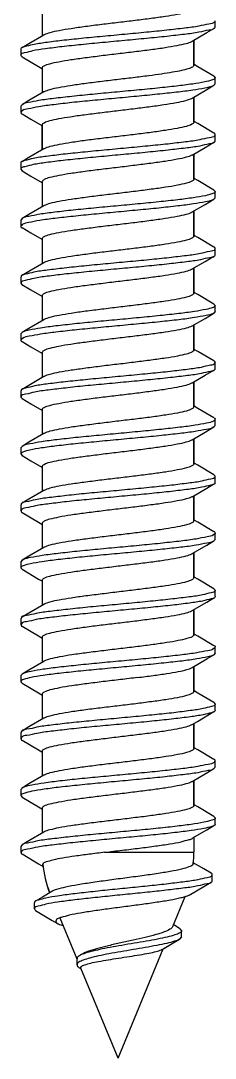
# Model space of a CAD drawing. Header units: millimetres. Extents: x -1995 to -555, y 489 to 1011.
# Drawn here: x -1940.11 to -1934.98, y 550.83 to 578.16 of the extents above; entities that cross this region are included whole.
import ezdxf

# ---------------------------------------------------------------- set-up
doc = ezdxf.new("R2010")
doc.units = ezdxf.units.MM

msp = doc.modelspace()

# ---------------------------------------------------------------- linework, layer by layer
at = {"color": 7, "linetype": 'Continuous'}
for p, q in [((-1939.542, 578.423), (-1939.542, 577.762)), ((-1934.977, 577.999), (-1934.977, 578.161)), ((-1935.542, 577.648), (-1935.542, 576.987)), ((-1935.542, 576.987), (-1935.542, 577.648)), ((-1940.107, 577.411), (-1940.107, 577.249)), ((-1940.107, 577.249), (-1940.074, 577.211)), ((-1939.542, 576.923), (-1939.542, 576.262)), ((-1935.01, 576.699), (-1934.977, 576.661)), ((-1934.977, 576.499), (-1935.01, 576.461)), ((-1934.977, 576.499), (-1934.977, 576.661)), ((-1940.074, 575.949), (-1940.107, 575.911)), ((-1940.107, 575.911), (-1940.107, 575.749)), ((-1935.542, 576.148), (-1935.542, 575.487)), ((-1935.542, 575.487), (-1935.542, 576.148)), ((-1940.074, 575.711), (-1939.838, 575.572)), ((-1939.838, 575.572), (-1939.553, 575.404)), ((-1939.542, 575.423), (-1939.542, 574.762)), ((-1939.542, 574.762), (-1939.542, 575.423)), ((-1934.977, 574.999), (-1934.977, 575.161)), ((-1935.542, 574.648), (-1935.542, 573.987)), ((-1935.542, 573.987), (-1935.542, 574.648)), ((-1940.107, 574.411), (-1940.107, 574.249)), ((-1940.107, 574.249), (-1940.074, 574.211)), ((-1940.074, 574.211), (-1939.838, 574.072)), ((-1939.838, 574.072), (-1939.553, 573.904)), ((-1939.542, 573.923), (-1939.542, 573.262)), ((-1935.01, 573.699), (-1934.977, 573.661)), ((-1934.977, 573.499), (-1935.01, 573.461)), ((-1934.977, 573.499), (-1934.977, 573.661)), ((-1940.074, 572.949), (-1940.107, 572.911)), ((-1940.107, 572.911), (-1940.107, 572.749)), ((-1935.542, 573.148), (-1935.542, 572.487)), ((-1935.542, 572.487), (-1935.542, 573.148)), ((-1940.074, 572.711), (-1939.838, 572.572)), ((-1939.838, 572.572), (-1939.553, 572.404)), ((-1939.542, 572.423), (-1939.542, 571.762)), ((-1934.977, 571.999), (-1934.977, 572.161)), ((-1935.542, 571.648), (-1935.542, 570.987)), ((-1935.542, 570.987), (-1935.542, 571.648)), ((-1940.107, 571.411), (-1940.107, 571.249)), ((-1940.107, 571.249), (-1940.076, 571.211)), ((-1940.076, 571.211), (-1939.838, 571.072)), ((-1939.838, 571.072), (-1939.553, 570.904)), ((-1939.542, 570.923), (-1939.542, 570.262)), ((-1935.01, 570.699), (-1934.977, 570.661)), ((-1934.977, 570.499), (-1935.01, 570.461)), ((-1934.977, 570.499), (-1934.977, 570.661)), ((-1935.542, 570.148), (-1935.542, 569.487)), ((-1935.542, 569.487), (-1935.542, 570.148)), ((-1940.074, 569.949), (-1940.107, 569.911)), ((-1940.107, 569.911), (-1940.107, 569.749)), ((-1940.074, 569.711), (-1939.838, 569.572)), ((-1939.838, 569.572), (-1939.553, 569.404)), ((-1939.542, 569.423), (-1939.542, 568.762)), ((-1935.01, 569.199), (-1934.977, 569.161)), ((-1934.977, 568.999), (-1934.977, 569.161)), ((-1935.542, 568.648), (-1935.542, 567.987)), ((-1935.542, 567.987), (-1935.542, 568.648)), ((-1940.107, 568.411), (-1940.107, 568.249)), ((-1940.107, 568.249), (-1940.074, 568.211)), ((-1940.074, 568.211), (-1939.838, 568.072)), ((-1939.838, 568.072), (-1939.553, 567.904)), ((-1939.542, 567.923), (-1939.542, 567.262)), ((-1934.977, 567.499), (-1935.01, 567.461)), ((-1934.977, 567.499), (-1934.977, 567.661)), ((-1935.542, 567.148), (-1935.542, 566.487)), ((-1935.542, 566.487), (-1935.542, 567.148)), ((-1940.074, 566.949), (-1940.107, 566.911)), ((-1940.107, 566.911), (-1940.107, 566.749)), ((-1940.107, 566.749), (-1940.074, 566.711)), ((-1940.074, 566.711), (-1939.838, 566.572)), ((-1939.838, 566.572), (-1939.553, 566.404)), ((-1939.542, 566.423), (-1939.542, 565.762)), ((-1935.01, 566.199), (-1934.977, 566.161)), ((-1934.977, 565.999), (-1934.977, 566.161)), ((-1935.542, 565.648), (-1935.542, 564.987)), ((-1935.542, 564.987), (-1935.542, 565.648)), ((-1940.107, 565.411), (-1940.107, 565.249)), ((-1939.542, 564.923), (-1939.542, 564.262)), ((-1934.977, 564.499), (-1935.01, 564.461)), ((-1934.977, 564.499), (-1934.977, 564.661)), ((-1935.542, 564.148), (-1935.542, 563.487)), ((-1935.542, 563.487), (-1935.542, 564.148)), ((-1940.074, 563.949), (-1940.107, 563.911)), ((-1940.107, 563.911), (-1940.107, 563.749)), ((-1940.107, 563.749), (-1940.074, 563.711)), ((-1939.542, 563.423), (-1939.542, 562.762)), ((-1935.01, 563.199), (-1934.977, 563.161)), ((-1934.977, 562.999), (-1934.977, 563.161)), ((-1935.542, 562.648), (-1935.542, 561.987)), ((-1935.542, 561.987), (-1935.542, 562.648)), ((-1940.107, 562.411), (-1940.107, 562.249)), ((-1939.542, 561.923), (-1939.542, 561.262)), ((-1934.977, 561.499), (-1935.01, 561.461)), ((-1934.977, 561.499), (-1934.977, 561.661)), ((-1935.542, 561.148), (-1935.542, 560.487)), ((-1935.542, 560.487), (-1935.542, 561.148)), ((-1940.074, 560.949), (-1940.107, 560.911)), ((-1940.107, 560.911), (-1940.107, 560.749)), ((-1940.107, 560.749), (-1940.074, 560.711)), ((-1939.542, 560.423), (-1939.542, 559.762)), ((-1935.01, 560.199), (-1934.977, 560.161)), ((-1934.977, 559.999), (-1934.977, 560.161)), ((-1935.446, 559.705), (-1935.01, 559.961)), ((-1935.583, 559.624), (-1935.446, 559.705)), ((-1935.542, 559.648), (-1935.542, 558.987)), ((-1935.542, 558.987), (-1935.542, 559.648)), ((-1940.107, 559.411), (-1940.107, 559.249)), ((-1939.542, 558.923), (-1939.542, 558.262)), ((-1934.977, 558.499), (-1935.01, 558.461)), ((-1934.977, 558.499), (-1934.977, 558.661)), ((-1935.542, 558.148), (-1935.542, 557.487)), ((-1935.542, 557.487), (-1935.542, 558.148)), ((-1940.074, 557.949), (-1940.107, 557.911)), ((-1940.107, 557.911), (-1940.107, 557.749)), ((-1940.107, 557.749), (-1940.074, 557.711)), ((-1939.542, 557.423), (-1939.542, 556.762)), ((-1935.01, 557.199), (-1934.977, 557.161)), ((-1934.977, 556.999), (-1934.977, 557.161)), ((-1935.542, 556.648), (-1935.542, 556.255)), ((-1940.074, 556.449), (-1940.107, 556.411)), ((-1940.107, 556.411), (-1940.107, 556.249)), ((-1940.074, 556.211), (-1939.639, 555.955)), ((-1937.895, 556.255), (-1935.542, 556.255)), ((-1939.639, 555.955), (-1939.519, 555.885)), ((-1935.28, 555.819), (-1935.556, 555.982)), ((-1935.087, 555.705), (-1935.28, 555.819)), ((-1935.054, 555.504), (-1935.054, 555.666)), ((-1939.752, 554.925), (-1939.752, 554.762)), ((-1935.78, 555.085), (-1936.107, 554.295)), ((-1939.714, 554.718), (-1939.276, 554.463)), ((-1939.276, 554.463), (-1939.137, 554.382)), ((-1939.073, 554.525), (-1938.628, 553.451)), ((-1936.003, 554.299), (-1936.084, 554.35)), ((-1935.908, 554.241), (-1936.003, 554.299)), ((-1935.865, 554.026), (-1935.916, 553.967)), ((-1935.908, 554.241), (-1935.865, 554.188)), ((-1935.865, 554.026), (-1935.865, 554.188)), ((-1937.542, 550.83), (-1936.347, 553.715)), ((-1938.624, 553.452), (-1938.624, 553.29)), ((-1937.542, 550.83), (-1938.524, 553.2)), ((-1938.544, 553.198), (-1938.516, 553.182))]:
    msp.add_line(p, q, dxfattribs=at)
for points in [[(-1935.583, 577.624), (-1935.201, 577.848), (-1935.01, 577.961)], [(-1939.501, 577.786), (-1939.89, 577.557), (-1940.074, 577.449)], [(-1940.074, 577.211), (-1939.639, 576.955), (-1939.553, 576.904)], [(-1935.01, 576.699), (-1935.439, 576.951), (-1935.531, 577.005)], [(-1935.583, 576.124), (-1935.201, 576.348), (-1935.01, 576.461)], [(-1939.501, 576.286), (-1939.89, 576.057), (-1940.074, 575.949)], [(-1935.01, 575.199), (-1935.439, 575.451), (-1935.531, 575.505)], [(-1935.583, 574.624), (-1935.246, 574.822), (-1935.01, 574.961)], [(-1939.501, 574.786), (-1939.89, 574.557), (-1940.074, 574.449)], [(-1935.01, 573.699), (-1935.439, 573.951), (-1935.531, 574.005)], [(-1935.583, 573.124), (-1935.246, 573.322), (-1935.01, 573.461)], [(-1939.501, 573.286), (-1939.89, 573.057), (-1940.074, 572.949)], [(-1935.01, 572.199), (-1935.439, 572.451), (-1935.531, 572.505)], [(-1939.501, 571.786), (-1939.89, 571.557), (-1940.074, 571.449)], [(-1935.583, 571.624), (-1935.246, 571.822), (-1935.01, 571.961)], [(-1935.01, 570.699), (-1935.439, 570.951), (-1935.531, 571.005)], [(-1935.583, 570.124), (-1935.246, 570.322), (-1935.01, 570.461)], [(-1939.501, 570.286), (-1939.89, 570.057), (-1940.074, 569.949)], [(-1935.01, 569.199), (-1935.439, 569.451), (-1935.531, 569.505)], [(-1939.501, 568.786), (-1939.89, 568.557), (-1940.074, 568.449)], [(-1935.583, 568.624), (-1935.246, 568.822), (-1935.01, 568.961)], [(-1935.01, 567.699), (-1935.439, 567.951), (-1935.531, 568.005)], [(-1935.583, 567.124), (-1935.246, 567.322), (-1935.01, 567.461)], [(-1939.501, 567.286), (-1939.89, 567.057), (-1940.074, 566.949)], [(-1935.01, 566.199), (-1935.439, 566.451), (-1935.531, 566.505)], [(-1939.501, 565.786), (-1939.89, 565.557), (-1940.074, 565.449)], [(-1935.583, 565.624), (-1935.201, 565.848), (-1935.01, 565.961)], [(-1940.074, 565.211), (-1939.639, 564.955), (-1939.553, 564.904)], [(-1935.01, 564.699), (-1935.439, 564.951), (-1935.531, 565.005)], [(-1935.583, 564.124), (-1935.201, 564.348), (-1935.01, 564.461)], [(-1939.501, 564.286), (-1939.89, 564.057), (-1940.074, 563.949)], [(-1940.074, 563.711), (-1939.639, 563.455), (-1939.553, 563.404)], [(-1935.01, 563.199), (-1935.439, 563.451), (-1935.531, 563.505)], [(-1939.501, 562.786), (-1939.89, 562.557), (-1940.074, 562.449)], [(-1935.583, 562.624), (-1935.201, 562.848), (-1935.01, 562.961)], [(-1940.074, 562.211), (-1939.639, 561.955), (-1939.553, 561.904)], [(-1935.01, 561.699), (-1935.439, 561.951), (-1935.531, 562.005)], [(-1935.583, 561.124), (-1935.201, 561.348), (-1935.01, 561.461)], [(-1939.501, 561.286), (-1939.89, 561.057), (-1940.074, 560.949)], [(-1940.074, 560.711), (-1939.639, 560.455), (-1939.553, 560.404)], [(-1935.01, 560.199), (-1935.439, 560.451), (-1935.531, 560.505)], [(-1939.501, 559.786), (-1939.89, 559.557), (-1940.074, 559.449)], [(-1940.074, 559.211), (-1939.639, 558.955), (-1939.553, 558.904)], [(-1935.01, 558.699), (-1935.439, 558.951), (-1935.531, 559.005)], [(-1935.583, 558.124), (-1935.201, 558.348), (-1935.01, 558.461)], [(-1939.501, 558.286), (-1939.89, 558.057), (-1940.074, 557.949)], [(-1940.074, 557.711), (-1939.639, 557.455), (-1939.553, 557.404)], [(-1935.01, 557.199), (-1935.439, 557.451), (-1935.531, 557.505)], [(-1939.501, 556.786), (-1939.89, 556.557), (-1940.074, 556.449)], [(-1935.583, 556.624), (-1935.201, 556.848), (-1935.01, 556.961)], [(-1935.662, 555.129), (-1935.279, 555.353), (-1935.087, 555.465)], [(-1939.286, 555.225), (-1939.531, 555.077), (-1939.716, 554.967)], [(-1936.374, 553.699), (-1936.113, 553.852), (-1935.916, 553.967)]]:
    msp.add_lwpolyline(points, dxfattribs=at)
for centre, radius, start, end in [((-1939.92, 569.757), 0.245, 124.9063, 128.7665), ((-1938.542, 556.255), 3, 354.1962, 0), ((-1936.542, 556.255), 3, 185.7011, 200.8129), ((-1936.542, 556.255), 3, 185.7867, 200.8186)]:
    msp.add_arc(centre, radius, start, end, dxfattribs=at)
for points, start_tangent, end_tangent in [([(-1935.542, 578.487), (-1935.591, 578.434), (-1935.739, 578.38), (-1935.979, 578.327), (-1936.292, 578.274), (-1936.668, 578.22), (-1937.086, 578.167), (-1937.526, 578.114), (-1937.971, 578.061), (-1938.399, 578.007), (-1938.778, 577.953), (-1939.093, 577.9), (-1939.338, 577.846), (-1939.491, 577.791), (-1939.501, 577.786)], (0, -1), (-0.870671, -0.491867)), ([(-1934.988, 578.163), (-1934.999, 578.13), (-1935.142, 578.075), (-1935.408, 578.021), (-1935.786, 577.966), (-1936.254, 577.912), (-1936.789, 577.857), (-1937.364, 577.803), (-1937.947, 577.748), (-1938.51, 577.694), (-1939.022, 577.639), (-1939.458, 577.585), (-1939.794, 577.53), (-1940.013, 577.476), (-1940.076, 577.453)], (-0.127214, -0.991875), (-0.890414, -0.455151)), ([(-1935.006, 577.958), (-1935.142, 577.913), (-1935.408, 577.858), (-1935.786, 577.804), (-1936.254, 577.749), (-1936.789, 577.695), (-1937.364, 577.64), (-1937.947, 577.586), (-1938.51, 577.531), (-1939.022, 577.477), (-1939.458, 577.422), (-1939.794, 577.368), (-1940.013, 577.313), (-1940.105, 577.259), (-1940.103, 577.25)], (-0.628124, -0.778113), (0.329877, -0.944024)), ([(-1934.988, 578), (-1934.999, 577.967), (-1935.006, 577.958)], (-0.127214, -0.991875), (-0.628124, -0.778113)), ([(-1939.542, 576.923), (-1939.492, 576.976), (-1939.344, 577.03), (-1939.106, 577.083), (-1938.789, 577.137), (-1938.41, 577.19), (-1937.987, 577.244), (-1937.542, 577.298), (-1937.097, 577.351), (-1936.674, 577.405), (-1936.295, 577.458), (-1935.978, 577.512), (-1935.74, 577.565), (-1935.592, 577.619), (-1935.583, 577.624)], (0, 1), (0.870055, 0.492955)), ([(-1940.076, 577.453), (-1940.105, 577.421), (-1940.103, 577.413)], (-0.890414, -0.455151), (0.329877, -0.944024)), ([(-1935.542, 576.987), (-1935.578, 576.942), (-1935.687, 576.896), (-1935.866, 576.85), (-1936.104, 576.804), (-1936.395, 576.758), (-1936.728, 576.712)], (0, -1), (-0.99157, -0.129574)), ([(-1936.728, 576.712), (-1937.145, 576.66), (-1937.58, 576.608), (-1938.017, 576.555), (-1938.433, 576.502), (-1938.8, 576.45), (-1939.107, 576.398), (-1939.344, 576.344), (-1939.493, 576.29), (-1939.501, 576.286)], (-0.99157, -0.129574), (-0.869062, -0.494704)), ([(-1934.977, 576.661), (-1934.977, 576.659), (-1935.05, 576.604), (-1935.252, 576.55), (-1935.572, 576.495), (-1935.995, 576.441), (-1936.498, 576.386)], (0.148634, -0.988892), (-0.994849, -0.101367)), ([(-1935.01, 576.461), (-1935.05, 576.442), (-1935.252, 576.387), (-1935.572, 576.333), (-1935.995, 576.278), (-1936.498, 576.224)], (-0.868693, -0.495351), (-0.994849, -0.101367)), ([(-1936.498, 576.224), (-1937.055, 576.169), (-1937.638, 576.115), (-1938.215, 576.06), (-1938.758, 576.006), (-1939.237, 575.951), (-1939.629, 575.897), (-1939.912, 575.842), (-1940.073, 575.788), (-1940.1, 575.746)], (-0.994849, -0.101367), (-0.296944, -0.954895)), ([(-1936.498, 576.386), (-1937.055, 576.332), (-1937.638, 576.277), (-1938.215, 576.223), (-1938.758, 576.168), (-1939.237, 576.114), (-1939.629, 576.059), (-1939.912, 576.005), (-1940.073, 575.95), (-1940.074, 575.949)], (-0.994849, -0.101367), (-0.693285, -0.720664)), ([(-1939.542, 575.423), (-1939.493, 575.476), (-1939.344, 575.53), (-1939.107, 575.583), (-1938.8, 575.635), (-1938.433, 575.687), (-1938.017, 575.74), (-1937.58, 575.793), (-1937.145, 575.845), (-1936.728, 575.898)], (0, 1), (0.99157, 0.129574)), ([(-1936.728, 575.898), (-1936.333, 575.953), (-1936.001, 576.008), (-1935.751, 576.063), (-1935.595, 576.118), (-1935.583, 576.124)], (0.99157, 0.129574), (0.87248, 0.48865)), ([(-1940.1, 575.746), (-1940.102, 575.733), (-1940.078, 575.704)], (-0.296944, -0.954895), (0.877917, -0.478813)), ([(-1935.542, 575.487), (-1935.591, 575.434), (-1935.739, 575.38), (-1935.979, 575.327), (-1936.292, 575.274), (-1936.668, 575.22), (-1937.086, 575.167), (-1937.527, 575.114), (-1937.971, 575.061), (-1938.399, 575.007), (-1938.778, 574.953), (-1939.093, 574.9), (-1939.338, 574.846), (-1939.491, 574.791), (-1939.501, 574.786)], (0, -1), (-0.87067, -0.491867)), ([(-1934.989, 575.162), (-1934.995, 575.133), (-1935.129, 575.079), (-1935.388, 575.024), (-1935.759, 574.97), (-1936.222, 574.915), (-1936.754, 574.861), (-1937.327, 574.806), (-1937.911, 574.752), (-1938.476, 574.697), (-1938.992, 574.643), (-1939.433, 574.588), (-1939.776, 574.534), (-1940.003, 574.479), (-1940.077, 574.455)], (-0.025346, -0.999679), (-0.885482, -0.464674)), ([(-1935.003, 575.205), (-1934.993, 575.188), (-1934.989, 575.162)], (0.674841, -0.737964), (-0.025346, -0.999679)), ([(-1935.004, 574.956), (-1935.129, 574.916), (-1935.388, 574.862), (-1935.759, 574.807), (-1936.222, 574.753), (-1936.754, 574.698), (-1937.327, 574.644), (-1937.911, 574.589), (-1938.476, 574.535), (-1938.992, 574.48), (-1939.433, 574.426), (-1939.776, 574.371), (-1940.003, 574.317), (-1940.103, 574.262), (-1940.101, 574.251)], (-0.647859, -0.76176), (0.316173, -0.948702)), ([(-1934.989, 574.999), (-1934.995, 574.971), (-1935.004, 574.956)], (-0.025346, -0.999679), (-0.647859, -0.76176)), ([(-1935.583, 574.624), (-1935.592, 574.619), (-1935.74, 574.565), (-1935.978, 574.512), (-1936.295, 574.458), (-1936.674, 574.405), (-1937.097, 574.351), (-1937.542, 574.298), (-1937.987, 574.244), (-1938.41, 574.19), (-1938.789, 574.137), (-1939.106, 574.083), (-1939.344, 574.03), (-1939.492, 573.976), (-1939.542, 573.923)], (-0.87005, -0.492964), (0, -1)), ([(-1940.077, 574.455), (-1940.103, 574.425), (-1940.101, 574.413)], (-0.885482, -0.464674), (0.316173, -0.948702)), ([(-1935.542, 573.987), (-1935.591, 573.934), (-1935.738, 573.881), (-1935.977, 573.827), (-1936.289, 573.774), (-1936.666, 573.721), (-1937.083, 573.668), (-1937.523, 573.615), (-1937.968, 573.561), (-1938.397, 573.507), (-1938.778, 573.453), (-1939.094, 573.4), (-1939.338, 573.346), (-1939.491, 573.291), (-1939.501, 573.286)], (0, -1), (-0.870657, -0.49189)), ([(-1935.011, 573.462), (-1935.041, 573.445), (-1935.235, 573.391), (-1935.549, 573.336), (-1935.966, 573.282), (-1936.465, 573.227), (-1937.019, 573.173), (-1937.601, 573.118), (-1938.18, 573.064), (-1938.725, 573.009), (-1939.209, 572.955), (-1939.607, 572.9), (-1939.898, 572.846), (-1940.066, 572.791), (-1940.102, 572.747)], (-0.848163, -0.529736), (-0.328152, -0.944625)), ([(-1934.977, 573.661), (-1935.041, 573.608), (-1935.235, 573.553), (-1935.549, 573.499), (-1935.966, 573.444), (-1936.465, 573.39), (-1937.019, 573.335), (-1937.601, 573.281), (-1938.18, 573.226), (-1938.725, 573.172), (-1939.209, 573.117), (-1939.607, 573.063), (-1939.898, 573.008), (-1940.066, 572.954), (-1940.073, 572.948)], (-0.0555, -0.998459), (-0.737581, -0.675259)), ([(-1939.542, 572.423), (-1939.492, 572.476), (-1939.344, 572.53), (-1939.106, 572.583), (-1938.789, 572.637), (-1938.41, 572.69), (-1937.987, 572.744), (-1937.542, 572.798), (-1937.097, 572.851), (-1936.674, 572.905), (-1936.295, 572.958), (-1935.978, 573.012), (-1935.74, 573.065), (-1935.592, 573.119), (-1935.583, 573.124)], (0, 1), (0.87005, 0.492964)), ([(-1940.102, 572.747), (-1940.104, 572.737), (-1940.077, 572.706)], (-0.328152, -0.944625), (0.889569, -0.4568)), ([(-1935.542, 572.487), (-1935.591, 572.434), (-1935.737, 572.381), (-1935.974, 572.328), (-1936.286, 572.274), (-1936.663, 572.221), (-1937.08, 572.168), (-1937.519, 572.115), (-1937.964, 572.062), (-1938.395, 572.007), (-1938.778, 571.953), (-1939.094, 571.9), (-1939.338, 571.846), (-1939.491, 571.791), (-1939.501, 571.786)], (0, -1), (-0.870612, -0.49197)), ([(-1934.989, 572.16), (-1934.991, 572.137), (-1935.117, 572.082), (-1935.368, 572.028), (-1935.733, 571.973), (-1936.191, 571.919), (-1936.719, 571.864), (-1937.29, 571.81), (-1937.875, 571.755), (-1938.441, 571.701), (-1938.961, 571.646), (-1939.408, 571.592), (-1939.758, 571.537), (-1939.993, 571.483), (-1940.08, 571.458)], (0.079193, -0.996859), (-0.845302, -0.534288)), ([(-1935.005, 572.203), (-1934.997, 572.191), (-1934.989, 572.16)], (0.631844, -0.775095), (0.079193, -0.996859)), ([(-1935.003, 571.954), (-1935.117, 571.92), (-1935.368, 571.865), (-1935.733, 571.811), (-1936.191, 571.756), (-1936.719, 571.702), (-1937.29, 571.647), (-1937.875, 571.593), (-1938.441, 571.538), (-1938.961, 571.484), (-1939.408, 571.429), (-1939.758, 571.375), (-1939.993, 571.32), (-1940.1, 571.266), (-1940.1, 571.25)], (-0.715123, -0.698998), (0.181717, -0.983351)), ([(-1934.989, 571.998), (-1934.991, 571.974), (-1935.003, 571.954)], (0.079193, -0.996859), (-0.715123, -0.698998)), ([(-1939.542, 570.923), (-1939.492, 570.976), (-1939.344, 571.03), (-1939.106, 571.083), (-1938.789, 571.137), (-1938.41, 571.19), (-1937.987, 571.244), (-1937.542, 571.298), (-1937.097, 571.351), (-1936.674, 571.405), (-1936.295, 571.458), (-1935.978, 571.512), (-1935.74, 571.565), (-1935.592, 571.619), (-1935.583, 571.624)], (0, 1), (0.87005, 0.492964)), ([(-1940.08, 571.458), (-1940.1, 571.428), (-1940.1, 571.413)], (-0.845302, -0.534288), (0.181717, -0.983351)), ([(-1935.542, 570.987), (-1935.591, 570.934), (-1935.738, 570.881), (-1935.977, 570.827), (-1936.29, 570.774), (-1936.666, 570.721), (-1937.083, 570.668), (-1937.523, 570.615), (-1937.968, 570.561), (-1938.397, 570.507), (-1938.778, 570.453), (-1939.094, 570.4), (-1939.338, 570.346), (-1939.491, 570.291), (-1939.501, 570.286)], (0, -1), (-0.870661, -0.491884)), ([(-1935.033, 570.449), (-1935.22, 570.394), (-1935.526, 570.34), (-1935.937, 570.285), (-1936.432, 570.231), (-1936.984, 570.176), (-1937.564, 570.122), (-1938.144, 570.067), (-1938.693, 570.013), (-1939.181, 569.958), (-1939.585, 569.904), (-1939.883, 569.849), (-1940.06, 569.795), (-1940.104, 569.748)], (-0.867739, -0.49702), (-0.31959, -0.947556)), ([(-1934.978, 570.661), (-1935.033, 570.611), (-1935.22, 570.557), (-1935.526, 570.502), (-1935.937, 570.448), (-1936.432, 570.393), (-1936.984, 570.339), (-1937.564, 570.284), (-1938.144, 570.23), (-1938.693, 570.175), (-1939.181, 570.121), (-1939.585, 570.066), (-1939.883, 570.012), (-1940.06, 569.957)], (-0.226583, -0.973992), (-0.81953, -0.573036)), ([(-1935.011, 570.463), (-1935.033, 570.449)], (-0.821099, -0.570786), (-0.867739, -0.49702)), ([(-1935.583, 570.124), (-1935.592, 570.119), (-1935.74, 570.065), (-1935.978, 570.012), (-1936.295, 569.958), (-1936.674, 569.905), (-1937.097, 569.851), (-1937.542, 569.798), (-1937.987, 569.744), (-1938.41, 569.69), (-1938.789, 569.637), (-1939.106, 569.583), (-1939.344, 569.53), (-1939.492, 569.476), (-1939.542, 569.423)], (-0.87005, -0.492964), (0, -1)), ([(-1940.104, 569.748), (-1940.105, 569.74), (-1940.076, 569.708)], (-0.31959, -0.947556), (0.888827, -0.458244)), ([(-1935.542, 569.487), (-1935.591, 569.434), (-1935.737, 569.381), (-1935.974, 569.327), (-1936.287, 569.274), (-1936.663, 569.221), (-1937.08, 569.168), (-1937.52, 569.115), (-1937.965, 569.062), (-1938.395, 569.007), (-1938.778, 568.953), (-1939.094, 568.9), (-1939.338, 568.846), (-1939.491, 568.791), (-1939.501, 568.786)], (0, -1), (-0.87062, -0.491956)), ([(-1934.987, 569.159), (-1934.987, 569.14), (-1935.105, 569.085), (-1935.349, 569.031), (-1935.707, 568.977), (-1936.16, 568.922), (-1936.685, 568.868), (-1937.254, 568.813), (-1937.838, 568.759), (-1938.407, 568.704), (-1938.931, 568.65), (-1939.383, 568.595), (-1939.739, 568.541), (-1939.982, 568.486), (-1940.08, 568.457)], (0.175476, -0.984484), (-0.815264, -0.579089)), ([(-1935.004, 568.953), (-1935.105, 568.923), (-1935.349, 568.869), (-1935.707, 568.814), (-1936.16, 568.76), (-1936.685, 568.705), (-1937.254, 568.651), (-1937.838, 568.596), (-1938.407, 568.542), (-1938.931, 568.487), (-1939.383, 568.433), (-1939.739, 568.378), (-1939.982, 568.324), (-1940.098, 568.269), (-1940.097, 568.251)], (-0.799576, -0.600564), (0.194771, -0.980849)), ([(-1934.987, 568.997), (-1934.987, 568.977), (-1935.004, 568.953)], (0.175476, -0.984484), (-0.799576, -0.600564)), ([(-1939.542, 567.923), (-1939.492, 567.976), (-1939.344, 568.03), (-1939.106, 568.083), (-1938.789, 568.137), (-1938.41, 568.19), (-1937.987, 568.244), (-1937.542, 568.298), (-1937.097, 568.351), (-1936.674, 568.405), (-1936.295, 568.458), (-1935.978, 568.512), (-1935.74, 568.565), (-1935.592, 568.619), (-1935.583, 568.624)], (0, 1), (0.87005, 0.492964)), ([(-1940.08, 568.457), (-1940.098, 568.432), (-1940.097, 568.413)], (-0.815264, -0.579089), (0.194771, -0.980849)), ([(-1935.542, 567.987), (-1935.591, 567.935), (-1935.736, 567.881), (-1935.972, 567.828), (-1936.283, 567.775), (-1936.66, 567.721), (-1937.077, 567.668), (-1937.516, 567.616), (-1937.961, 567.562), (-1938.393, 567.507), (-1938.778, 567.453), (-1939.095, 567.4), (-1939.339, 567.346), (-1939.491, 567.291), (-1939.501, 567.286)], (0, -1), (-0.870545, -0.492089)), ([(-1935.009, 567.702), (-1934.978, 567.669), (-1934.98, 567.662)], (0.887443, -0.460917), (-0.310627, -0.950532)), ([(-1935.026, 567.452), (-1935.204, 567.397), (-1935.504, 567.343), (-1935.909, 567.288), (-1936.399, 567.234), (-1936.948, 567.18), (-1937.528, 567.125), (-1938.108, 567.071), (-1938.66, 567.016), (-1939.153, 566.962), (-1939.563, 566.907), (-1939.868, 566.853), (-1940.052, 566.798), (-1940.106, 566.748)], (-0.829399, -0.558657), (-0.252332, -0.967641)), ([(-1934.98, 567.662), (-1935.026, 567.614), (-1935.204, 567.56), (-1935.504, 567.505), (-1935.909, 567.451), (-1936.399, 567.397), (-1936.948, 567.342), (-1937.528, 567.288), (-1938.108, 567.233), (-1938.66, 567.179), (-1939.153, 567.124), (-1939.563, 567.07), (-1939.868, 567.015), (-1940.052, 566.961)], (-0.310627, -0.950532), (-0.860008, -0.510281)), ([(-1935.011, 567.463), (-1935.026, 567.452)], (-0.787303, -0.616566), (-0.829399, -0.558657)), ([(-1940.052, 566.961), (-1940.073, 566.947)], (-0.860008, -0.510281), (-0.814163, -0.580636)), ([(-1939.542, 566.423), (-1939.492, 566.476), (-1939.344, 566.53), (-1939.106, 566.583), (-1938.789, 566.637), (-1938.41, 566.69), (-1937.987, 566.744), (-1937.542, 566.798), (-1937.097, 566.851), (-1936.674, 566.905), (-1936.295, 566.958), (-1935.978, 567.012), (-1935.74, 567.065), (-1935.592, 567.119), (-1935.583, 567.124)], (0, 1), (0.87005, 0.492964)), ([(-1935.542, 566.487), (-1935.591, 566.434), (-1935.737, 566.381), (-1935.975, 566.327), (-1936.287, 566.274), (-1936.663, 566.221), (-1937.08, 566.168), (-1937.52, 566.115), (-1937.965, 566.062), (-1938.395, 566.007), (-1938.778, 565.953), (-1939.094, 565.9), (-1939.338, 565.846), (-1939.491, 565.791), (-1939.501, 565.786)], (0, -1), (-0.870628, -0.491943)), ([(-1934.986, 566.159), (-1934.984, 566.143), (-1935.094, 566.089), (-1935.33, 566.034), (-1935.682, 565.98), (-1936.129, 565.925), (-1936.65, 565.871), (-1937.218, 565.816), (-1937.802, 565.762), (-1938.372, 565.708), (-1938.9, 565.653), (-1939.357, 565.599), (-1939.72, 565.544), (-1939.97, 565.49), (-1940.081, 565.457)], (0.254184, -0.967156), (-0.734383, -0.678735)), ([(-1935.005, 565.953), (-1935.094, 565.926), (-1935.33, 565.872), (-1935.682, 565.817), (-1936.129, 565.763), (-1936.65, 565.708), (-1937.218, 565.654), (-1937.802, 565.599), (-1938.372, 565.545), (-1938.9, 565.491), (-1939.357, 565.436), (-1939.72, 565.382), (-1939.97, 565.327), (-1940.094, 565.273), (-1940.096, 565.25)], (-0.856257, -0.516551), (0.10167, -0.994818)), ([(-1934.986, 565.996), (-1934.984, 565.981), (-1935.005, 565.953)], (0.254184, -0.967156), (-0.856257, -0.516551)), ([(-1935.583, 565.624), (-1935.592, 565.619), (-1935.74, 565.565), (-1935.978, 565.512), (-1936.295, 565.458), (-1936.674, 565.405), (-1937.097, 565.351), (-1937.542, 565.298), (-1937.987, 565.244), (-1938.41, 565.19), (-1938.789, 565.137), (-1939.106, 565.083), (-1939.344, 565.03), (-1939.492, 564.976), (-1939.542, 564.923)], (-0.870055, -0.492955), (0, -1)), ([(-1940.081, 565.457), (-1940.094, 565.435), (-1940.096, 565.412)], (-0.734383, -0.678735), (0.10167, -0.994818)), ([(-1940.096, 565.25), (-1940.086, 565.218), (-1940.079, 565.207)], (0.10167, -0.994818), (0.628919, -0.777471)), ([(-1935.542, 564.987), (-1935.591, 564.935), (-1935.736, 564.881), (-1935.972, 564.828), (-1936.284, 564.775), (-1936.661, 564.721), (-1937.078, 564.668), (-1937.516, 564.615), (-1937.962, 564.562), (-1938.393, 564.507), (-1938.778, 564.453), (-1939.094, 564.4), (-1939.339, 564.346), (-1939.491, 564.291), (-1939.501, 564.286)], (0, -1), (-0.870557, -0.492067)), ([(-1935.007, 564.704), (-1934.98, 564.672), (-1934.982, 564.663)], (0.890264, -0.455446), (-0.330168, -0.943922)), ([(-1935.011, 564.462), (-1935.019, 564.455), (-1935.189, 564.401), (-1935.482, 564.346), (-1935.881, 564.292), (-1936.366, 564.237), (-1936.912, 564.183), (-1937.491, 564.128), (-1938.073, 564.074), (-1938.627, 564.019), (-1939.124, 563.965), (-1939.54, 563.911), (-1939.852, 563.856), (-1940.044, 563.802), (-1940.107, 563.749)], (-0.747182, -0.66462), (-0.100585, -0.994928)), ([(-1934.982, 564.663), (-1935.019, 564.618), (-1935.189, 564.563), (-1935.482, 564.509), (-1935.881, 564.454), (-1936.366, 564.4), (-1936.912, 564.345), (-1937.491, 564.291), (-1938.073, 564.236), (-1938.627, 564.182), (-1939.124, 564.127), (-1939.54, 564.073), (-1939.852, 564.019), (-1940.044, 563.964), (-1940.073, 563.948)], (-0.330168, -0.943922), (-0.842714, -0.538361)), ([(-1939.542, 563.423), (-1939.492, 563.476), (-1939.344, 563.53), (-1939.106, 563.583), (-1938.789, 563.637), (-1938.41, 563.69), (-1937.987, 563.744), (-1937.542, 563.798), (-1937.097, 563.851), (-1936.674, 563.905), (-1936.295, 563.958), (-1935.978, 564.012), (-1935.74, 564.065), (-1935.592, 564.119), (-1935.583, 564.124)], (0, 1), (0.870055, 0.492955)), ([(-1935.542, 563.487), (-1935.591, 563.435), (-1935.735, 563.382), (-1935.97, 563.328), (-1936.281, 563.275), (-1936.658, 563.222), (-1937.076, 563.169), (-1937.513, 563.116), (-1937.959, 563.062), (-1938.391, 563.008), (-1938.779, 562.953), (-1939.095, 562.9), (-1939.339, 562.846), (-1939.491, 562.791), (-1939.501, 562.786)], (0, -1), (-0.870453, -0.492251)), ([(-1934.984, 563.159), (-1934.982, 563.147), (-1935.083, 563.092), (-1935.312, 563.038), (-1935.657, 562.983), (-1936.099, 562.929), (-1936.616, 562.874), (-1937.181, 562.82), (-1937.765, 562.765), (-1938.337, 562.711), (-1938.869, 562.656), (-1939.331, 562.602), (-1939.7, 562.547), (-1939.958, 562.493), (-1940.08, 562.455)], (0.308203, -0.951321), (-0.658853, -0.752272)), ([(-1935.006, 562.954), (-1935.083, 562.93), (-1935.312, 562.875), (-1935.657, 562.821), (-1936.099, 562.766), (-1936.616, 562.712), (-1937.181, 562.657), (-1937.765, 562.603), (-1938.337, 562.548), (-1938.869, 562.494), (-1939.331, 562.439), (-1939.7, 562.385), (-1939.958, 562.33), (-1940.09, 562.276), (-1940.095, 562.249)], (-0.882502, -0.470309), (-0.001949, -0.999998)), ([(-1934.984, 562.997), (-1934.982, 562.984), (-1935.006, 562.954)], (0.308203, -0.951321), (-0.882502, -0.470309)), ([(-1939.542, 561.923), (-1939.492, 561.976), (-1939.344, 562.03), (-1939.106, 562.083), (-1938.789, 562.137), (-1938.41, 562.19), (-1937.987, 562.244), (-1937.542, 562.298), (-1937.097, 562.351), (-1936.674, 562.405), (-1936.295, 562.458), (-1935.978, 562.512), (-1935.74, 562.565), (-1935.592, 562.619), (-1935.583, 562.624)], (0, 1), (0.870055, 0.492955)), ([(-1940.08, 562.455), (-1940.09, 562.439), (-1940.095, 562.411)], (-0.658853, -0.752272), (-0.001949, -0.999998)), ([(-1940.095, 562.249), (-1940.09, 562.222), (-1940.08, 562.205)], (-0.001949, -0.999998), (0.660934, -0.750444)), ([(-1935.542, 561.987), (-1935.589, 561.936), (-1935.727, 561.884), (-1935.952, 561.832), (-1936.251, 561.78), (-1936.616, 561.727), (-1937.023, 561.675)], (0, -1), (-0.992448, -0.122663)), ([(-1937.023, 561.675), (-1937.468, 561.621), (-1937.919, 561.567), (-1938.36, 561.512), (-1938.756, 561.457), (-1939.081, 561.403), (-1939.332, 561.348), (-1939.49, 561.292), (-1939.501, 561.286)], (-0.992448, -0.122663), (-0.872056, -0.489406)), ([(-1935.006, 561.706), (-1934.982, 561.676), (-1934.984, 561.663)], (0.881923, -0.471393), (-0.306723, -0.951799)), ([(-1934.984, 561.663), (-1935.013, 561.621), (-1935.175, 561.567), (-1935.46, 561.512), (-1935.853, 561.458), (-1936.334, 561.403), (-1936.877, 561.349)], (-0.306723, -0.951799), (-0.995388, -0.095927)), ([(-1935.01, 561.461), (-1935.013, 561.459), (-1935.175, 561.404), (-1935.46, 561.35), (-1935.853, 561.295), (-1936.334, 561.241), (-1936.877, 561.186)], (-0.703085, -0.711106), (-0.995388, -0.095927)), ([(-1936.877, 561.186), (-1937.454, 561.132), (-1938.037, 561.077), (-1938.593, 561.023), (-1939.095, 560.968), (-1939.517, 560.914), (-1939.836, 560.859), (-1940.036, 560.805), (-1940.107, 560.75), (-1940.107, 560.749)], (-0.995388, -0.095927), (0.107769, -0.994176)), ([(-1936.877, 561.349), (-1937.454, 561.294), (-1938.037, 561.24), (-1938.593, 561.185), (-1939.095, 561.131), (-1939.517, 561.076), (-1939.836, 561.022), (-1940.036, 560.967), (-1940.074, 560.949)], (-0.995388, -0.095927), (-0.864681, -0.502322)), ([(-1937.023, 560.86), (-1937.476, 560.805), (-1937.931, 560.751), (-1938.367, 560.696), (-1938.759, 560.641), (-1939.088, 560.587), (-1939.336, 560.532), (-1939.49, 560.477), (-1939.542, 560.423)], (-0.992448, -0.122663), (0, -1)), ([(-1937.023, 560.86), (-1936.616, 560.912), (-1936.251, 560.965), (-1935.952, 561.017), (-1935.727, 561.069), (-1935.589, 561.121), (-1935.583, 561.124)], (0.992448, 0.122663), (0.866569, 0.499057)), ([(-1935.542, 560.487), (-1935.591, 560.435), (-1935.735, 560.382), (-1935.97, 560.328), (-1936.281, 560.275), (-1936.658, 560.222), (-1937.076, 560.169), (-1937.514, 560.116), (-1937.959, 560.062), (-1938.392, 560.008), (-1938.779, 559.953), (-1939.095, 559.9), (-1939.339, 559.846), (-1939.491, 559.791), (-1939.501, 559.786)], (0, -1), (-0.870466, -0.492228)), ([(-1934.982, 560.16), (-1934.98, 560.15), (-1935.073, 560.096), (-1935.294, 560.041), (-1935.632, 559.987), (-1936.069, 559.932), (-1936.582, 559.878), (-1937.145, 559.823), (-1937.729, 559.769), (-1938.303, 559.714), (-1938.837, 559.66), (-1939.304, 559.605), (-1939.68, 559.551), (-1939.945, 559.496), (-1940.079, 559.453)], (0.330306, -0.943874), (-0.62864, -0.777697)), ([(-1935.008, 559.956), (-1935.073, 559.933), (-1935.294, 559.879), (-1935.632, 559.824), (-1936.069, 559.77), (-1936.582, 559.715), (-1937.145, 559.661), (-1937.729, 559.606), (-1938.303, 559.552), (-1938.837, 559.497), (-1939.304, 559.443), (-1939.68, 559.388), (-1939.945, 559.334), (-1940.086, 559.279), (-1940.096, 559.248)], (-0.890328, -0.45532), (-0.105363, -0.994434)), ([(-1934.982, 559.997), (-1934.98, 559.988), (-1935.008, 559.956)], (0.330306, -0.943874), (-0.890328, -0.45532)), ([(-1939.542, 558.923), (-1939.492, 558.976), (-1939.344, 559.03), (-1939.106, 559.083), (-1938.789, 559.137), (-1938.41, 559.19), (-1937.987, 559.244), (-1937.542, 559.298), (-1937.097, 559.351), (-1936.674, 559.405), (-1936.295, 559.458), (-1935.978, 559.512), (-1935.74, 559.565), (-1935.592, 559.619), (-1935.583, 559.624)], (0, 1), (0.870055, 0.492955)), ([(-1940.079, 559.453), (-1940.086, 559.442), (-1940.096, 559.41)], (-0.62864, -0.777697), (-0.105363, -0.994434)), ([(-1940.096, 559.248), (-1940.094, 559.225), (-1940.081, 559.203)], (-0.105363, -0.994434), (0.737639, -0.675195)), ([(-1935.542, 558.987), (-1935.591, 558.934), (-1935.735, 558.882), (-1935.97, 558.828), (-1936.281, 558.775), (-1936.659, 558.722), (-1937.079, 558.668), (-1937.517, 558.615), (-1937.963, 558.562), (-1938.396, 558.507), (-1938.782, 558.453), (-1939.098, 558.4), (-1939.34, 558.346), (-1939.492, 558.291), (-1939.501, 558.286)], (0, -1), (-0.870376, -0.492388)), ([(-1935.005, 558.707), (-1934.984, 558.679), (-1934.986, 558.663)], (0.854782, -0.518987), (-0.251694, -0.967807)), ([(-1935.009, 558.46), (-1935.161, 558.408), (-1935.439, 558.353), (-1935.826, 558.299), (-1936.301, 558.244), (-1936.841, 558.19), (-1937.418, 558.135), (-1938.001, 558.081), (-1938.56, 558.026), (-1939.066, 557.972), (-1939.493, 557.917), (-1939.819, 557.863), (-1940.027, 557.808), (-1940.106, 557.754), (-1940.106, 557.749)], (-0.661505, -0.749941), (0.25619, -0.966626)), ([(-1934.986, 558.663), (-1935.007, 558.625), (-1935.161, 558.57), (-1935.439, 558.516), (-1935.826, 558.461), (-1936.301, 558.407), (-1936.841, 558.352), (-1937.418, 558.298), (-1938.001, 558.243), (-1938.56, 558.189), (-1939.066, 558.134), (-1939.493, 558.08), (-1939.819, 558.025), (-1940.027, 557.971), (-1940.075, 557.95)], (-0.251694, -0.967807), (-0.880235, -0.474539)), ([(-1939.542, 557.423), (-1939.492, 557.476), (-1939.344, 557.53), (-1939.106, 557.583), (-1938.789, 557.637), (-1938.41, 557.69), (-1937.987, 557.744), (-1937.542, 557.798), (-1937.097, 557.851), (-1936.674, 557.905), (-1936.295, 557.958), (-1935.978, 558.012), (-1935.74, 558.065), (-1935.592, 558.119), (-1935.583, 558.124)], (0, 1), (0.870055, 0.492955)), ([(-1935.542, 557.487), (-1935.591, 557.434), (-1935.736, 557.381), (-1935.97, 557.328), (-1936.281, 557.275), (-1936.661, 557.221), (-1937.083, 557.168), (-1937.522, 557.115), (-1937.967, 557.061), (-1938.4, 557.007), (-1938.786, 556.952), (-1939.101, 556.899), (-1939.341, 556.845), (-1939.492, 556.791), (-1939.501, 556.786)], (0, -1), (-0.870256, -0.4926)), ([(-1934.98, 557.16), (-1934.978, 557.154), (-1935.063, 557.099), (-1935.277, 557.045), (-1935.608, 556.99), (-1936.039, 556.936), (-1936.548, 556.881), (-1937.109, 556.827), (-1937.692, 556.772), (-1938.267, 556.718), (-1938.805, 556.663), (-1939.278, 556.609), (-1939.66, 556.554), (-1939.932, 556.5), (-1940.076, 556.451)], (0.308839, -0.951114), (-0.644578, -0.764538)), ([(-1935.009, 556.958), (-1935.063, 556.937), (-1935.277, 556.882), (-1935.608, 556.828), (-1936.039, 556.773), (-1936.548, 556.719), (-1937.109, 556.664), (-1937.692, 556.61), (-1938.267, 556.555), (-1938.805, 556.501), (-1939.278, 556.446), (-1939.66, 556.392), (-1939.932, 556.337), (-1940.081, 556.283), (-1940.097, 556.247)], (-0.887178, -0.461428), (-0.197115, -0.98038)), ([(-1934.98, 556.998), (-1934.978, 556.991), (-1935.009, 556.958)], (0.308839, -0.951114), (-0.887178, -0.461428)), ([(-1937.895, 556.255), (-1937.432, 556.311), (-1936.974, 556.366), (-1936.547, 556.422), (-1936.173, 556.477), (-1935.874, 556.533), (-1935.664, 556.589), (-1935.579, 556.617)], (0.992727, 0.12039), (0.825392, 0.56456)), ([(-1940.097, 556.247), (-1940.098, 556.228), (-1940.079, 556.204)], (-0.197115, -0.98038), (0.845941, -0.533277)), ([(-1937.895, 556.255), (-1938.304, 556.204), (-1938.678, 556.153), (-1939.001, 556.102), (-1939.258, 556.051), (-1939.436, 556), (-1939.519, 555.964)], (-0.992727, -0.12039), (-0.687448, -0.726234)), ([(-1939.526, 555.955), (-1939.529, 555.95), (-1939.536, 555.922)], (-0.529731, -0.848166), (-0.037177, -0.999309)), ([(-1939.519, 555.964), (-1939.526, 555.955)], (-0.687448, -0.726234), (-0.529731, -0.848166)), ([(-1935.558, 555.952), (-1935.558, 555.949), (-1935.625, 555.888), (-1935.802, 555.827), (-1936.077, 555.766), (-1936.434, 555.705), (-1936.852, 555.644), (-1937.304, 555.583), (-1937.764, 555.522), (-1938.205, 555.46), (-1938.6, 555.399), (-1938.926, 555.337), (-1939.164, 555.276), (-1939.287, 555.226)], (0.054019, -0.99854), (-0.802911, -0.596099)), ([(-1939.536, 555.922), (-1939.532, 555.899), (-1939.523, 555.885)], (-0.037177, -0.999309), (0.686574, -0.72706)), ([(-1935.065, 555.666), (-1935.069, 555.64), (-1935.194, 555.586), (-1935.435, 555.533), (-1935.607, 555.502)], (0.001557, -0.999999), (-0.989488, -0.144616)), ([(-1935.081, 555.711), (-1935.069, 555.693), (-1935.065, 555.666)], (0.690491, -0.723341), (0.001557, -0.999999)), ([(-1935.081, 555.459), (-1935.194, 555.424), (-1935.435, 555.37), (-1935.78, 555.316), (-1936.209, 555.263), (-1936.699, 555.209), (-1937.224, 555.156), (-1937.757, 555.102), (-1938.27, 555.048), (-1938.737, 554.995), (-1939.134, 554.941), (-1939.444, 554.888), (-1939.65, 554.834), (-1939.746, 554.781), (-1939.745, 554.764)], (-0.705729, -0.708482), (0.199971, -0.979802)), ([(-1935.607, 555.502), (-1935.78, 555.479), (-1936.209, 555.425), (-1936.699, 555.372), (-1937.224, 555.318), (-1937.757, 555.265), (-1938.27, 555.211), (-1938.737, 555.157), (-1939.134, 555.104), (-1939.444, 555.05), (-1939.65, 554.997), (-1939.72, 554.974)], (-0.989488, -0.144616), (-0.875944, -0.482412)), ([(-1935.065, 555.504), (-1935.069, 555.477), (-1935.081, 555.459)], (0.001557, -0.999999), (-0.705729, -0.708482)), ([(-1935.66, 555.126), (-1935.702, 555.109), (-1935.779, 555.082)], (-0.896069, -0.443914), (-0.95221, -0.305443)), ([(-1939.72, 554.974), (-1939.746, 554.943), (-1939.745, 554.926)], (-0.875944, -0.482412), (0.199971, -0.979802)), ([(-1935.886, 555.052), (-1936.161, 554.995), (-1936.509, 554.938), (-1936.909, 554.881), (-1937.336, 554.825), (-1937.766, 554.768), (-1938.173, 554.711), (-1938.533, 554.654), (-1938.828, 554.597), (-1939.04, 554.54), (-1939.074, 554.532)], (-0.969911, -0.243462), (-0.962396, -0.271651)), ([(-1935.779, 555.082), (-1935.886, 555.052)], (-0.95221, -0.305443), (-0.969911, -0.243462)), ([(-1939.745, 554.764), (-1939.727, 554.727), (-1939.717, 554.715)], (0.199971, -0.979802), (0.726655, -0.687003)), ([(-1939.185, 554.44), (-1939.185, 554.427), (-1939.138, 554.38)], (-0.190156, -0.981754), (0.893847, -0.448372)), ([(-1939.074, 554.532), (-1939.161, 554.484), (-1939.185, 554.44)], (-0.962396, -0.271651), (-0.190156, -0.981754)), ([(-1939.138, 554.38), (-1939.115, 554.37), (-1938.99, 554.323)], (0.893847, -0.448372), (0.953953, -0.299956)), ([(-1936.106, 554.295), (-1936.173, 554.229), (-1936.324, 554.157), (-1936.548, 554.086), (-1936.827, 554.014), (-1937.141, 553.941), (-1937.47, 553.868), (-1937.79, 553.795), (-1938.079, 553.721), (-1938.319, 553.647), (-1938.494, 553.572), (-1938.535, 553.55)], (-0.27077, -0.962644), (-0.851729, -0.523983)), ([(-1936.04, 554.077), (-1936.241, 554.023), (-1936.499, 553.968), (-1936.797, 553.913), (-1937.117, 553.859), (-1937.441, 553.804), (-1937.749, 553.749), (-1938.027, 553.694), (-1938.262, 553.64), (-1938.442, 553.585), (-1938.562, 553.53), (-1938.568, 553.526)], (-0.959912, -0.280301), (-0.859325, -0.51143)), ([(-1935.865, 554.188), (-1935.865, 554.187), (-1935.911, 554.132), (-1936.04, 554.077)], (0.037334, -0.999303), (-0.959912, -0.280301)), ([(-1935.916, 553.967), (-1936.05, 553.912), (-1936.256, 553.857), (-1936.52, 553.802), (-1936.823, 553.746), (-1937.146, 553.691), (-1937.471, 553.636), (-1937.78, 553.581), (-1938.056, 553.526), (-1938.287, 553.47), (-1938.461, 553.415), (-1938.573, 553.36), (-1938.622, 553.305), (-1938.623, 553.29)], (-0.851819, -0.523836), (0.07543, -0.997151)), ([(-1938.568, 553.526), (-1938.619, 553.475), (-1938.623, 553.452)], (-0.859325, -0.51143), (0.002425, -0.999997)), ([(-1938.507, 553.246), (-1938.418, 553.291), (-1938.263, 553.336), (-1938.054, 553.38), (-1937.804, 553.424), (-1937.527, 553.468), (-1937.241, 553.512), (-1936.965, 553.556), (-1936.726, 553.599), (-1936.532, 553.642), (-1936.398, 553.686)], (0.68542, 0.728148), (0.922979, 0.384851)), ([(-1936.398, 553.686), (-1936.373, 553.698)], (0.922979, 0.384851), (0.877248, 0.480038)), ([(-1938.623, 553.29), (-1938.608, 553.25), (-1938.544, 553.198)], (0.07543, -0.997151), (0.882572, -0.470177)), ([(-1938.524, 553.2), (-1938.507, 553.246)], (-0.382683, 0.92388), (0.68542, 0.728148))]:
    msp.add_spline(points, degree=3, dxfattribs=dict(at, start_tangent=start_tangent, end_tangent=end_tangent))

doc.saveas('drawing.dxf')
